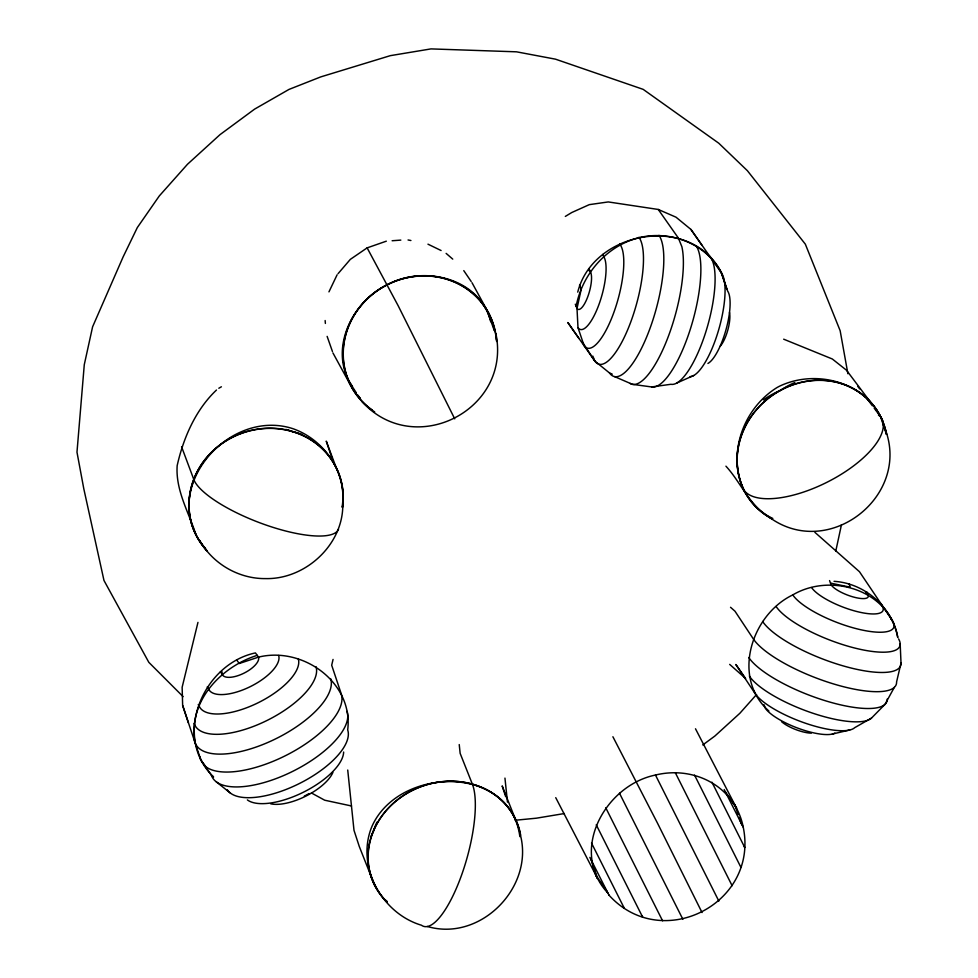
<?xml version="1.0" encoding="UTF-8"?>
<svg xmlns="http://www.w3.org/2000/svg" width="978" height="978" viewBox="0 0 978 978"><rect width="100%" height="100%" fill="white"/><g stroke="black" fill="none" stroke-linecap="round" stroke-linejoin="round"><path stroke-width="1.47" d="M608.646 894.613L608.927 895.078C661.324 953.269 758.989 903.978 743.256 827.254L724.197 789.564M841.435 524.868L835.738 551.274M197.959 622.387L182.14 687.277L182.642 705.431L200.869 760.028L211.395 775.199L213.607 776.984C172.116 737.4 202.642 664.05 255.429 652.925L258.522 657.118C302.825 646.189 353.474 682.375 347.703 729.967A67.311 27.91 -26.6 0 1 298.95 783.745A67.311 27.91 -26.6 0 1 227.324 789.808M216.48 390.026C195.624 409.733 183.363 437.973 177.165 465.65C175.465 490.357 188.742 512.227 196.052 535.039M342.117 507.105C347.532 473.242 324.525 439.562 292.654 428.596L290.185 427.851C224.928 409.513 156.688 493.315 205.563 548.548M199.695 540.418C212.666 563.744 238.705 578.89 265.441 578.597C305.27 579.636 343.376 544.746 342.801 504.306M333.058 659.429L331.689 665.236L341.236 693.854A77.714 32.225 -26.6 0 1 290.368 753.133A77.714 32.225 -26.6 0 1 205.845 766.764L200.869 760.028M900.163 643.769L901.019 663.072L896.581 681.947A77.714 22.384 21 0 1 834.002 684.074A77.714 22.384 21 0 1 753.304 638.879L734.979 611.201L730.529 607.277M768.879 711.006C731.287 678.06 751.116 614.856 792.791 594.905C831.263 572.093 890.212 590.504 897.816 637.619L897.682 637.265C891.997 606.959 864.723 583.218 834.038 581.323M577.741 292.141C593.206 230.502 690.529 213.546 721.092 271.994L727.62 291.041A38.863 11.589 -74.4 0 1 726.214 328.938A38.863 11.589 -74.4 0 1 707.925 363.461M606.36 890.225L607.778 892.963C568.829 851.056 605.027 785.334 655.468 775.041C694.527 765.481 735.175 786.556 743.256 827.254M576.115 306.261C582.423 273.828 606.702 245.722 639.16 237.654C670.639 230.013 706.471 243.669 721.532 273.106A54.951 16.394 -74.4 0 1 718.06 331.884A54.951 16.394 -74.4 0 1 690.101 376.603M328.95 291.872L337.104 274.806M894.332 687.338L885.004 704.331L871.496 718.084L854.711 727.656A54.951 15.831 21 0 1 805.322 723.182A54.951 15.831 21 0 1 754.992 693.39L735.872 664.514L745.615 678.463L729.686 664.392M338.046 273.693L350.344 259.353L367.129 247.874L386.334 241.175M756.605 694.466L739.857 713.28L714.869 736.043L702.779 744.955M257.214 655.346C220.502 666.972 187.886 701.642 194.964 742.388M361.909 401.481C414.134 459.452 511.482 410.21 495.932 333.816M565.321 216.419L571.775 212.519L589.294 204.647L608.267 201.933L658.255 209.463L675.994 217.177L690.933 229.439L721.532 273.106M218.815 388.242L221.395 386.787M676.654 383.083L693.683 375.528M832.278 734.075L849.711 730.004M564.379 813.537L536.433 818.183L515.161 820.261M614.575 376.603L632.411 384.33L651.641 386.946L670.945 384.281A67.311 20.073 -74.4 0 0 707.155 327.52A67.311 20.073 -74.4 0 0 708.695 255.478M392.129 240.747L400.833 240.111M427.41 926.496C480.32 942.12 534.049 887.486 520.43 835.114A77.714 69.059 -21.6 0 0 412.361 790.456A77.714 69.059 -21.6 0 0 387.08 901.948M408.058 239.965L410.919 240.515M830.505 583.096L850.31 587.216L849.002 583.793M351.493 805.982L324.696 800.212L311.383 792.95M772.816 518.438C750.383 508.597 741.764 483.254 725.933 466.176M783.671 339.183L832.315 358.987L846.52 370.234L870.029 401.542M578.976 338.522L567.851 322.544L594.832 361.053L609.538 372.997L612.265 374.158M427.961 244.17L441.09 250.527M878.452 415.112L880.567 416.689L886.386 434.171M769.111 517.105C829.503 561.739 914.516 493.597 883.317 424.696M216.272 781.813L230.441 793.121M384.819 899.528L387.08 901.349M446.127 253.388L452.753 259.121M814.894 532.338L859.466 571.714L892.18 620.333L891.826 619.416M183.118 696.642L148.815 662.326L103.974 580.467L83.802 488.804L76.981 452.178L84.279 364.684L92.592 326.835L123.106 256.945L137.323 227.568L159.292 195.955L187.495 164.255L220.026 134.634L254.647 109.096L289.023 89.401L320.796 76.883L390.308 55.66L430.98 48.9L516.531 51.822L555.492 59.169L643.157 89.353L718.757 143.204L747.388 170.698L805.334 244.158L840.151 330.711L847.889 373.743M857.865 386.469L859.686 388.889M866.948 398.559L872.388 405.809M874.21 408.229L880.567 416.689A77.714 32.225 -26.6 0 1 831.96 479.672A77.714 32.225 -26.6 0 1 744.136 490.418C726.63 454.012 743.414 408.327 776.984 387.569L779.307 386.31C814.491 369.342 862.18 380.748 880.567 416.689M236.835 660.199L239.268 663.5L258.522 657.118A20.11 8.337 -26.6 0 1 240.612 674.686A20.11 8.337 -26.6 0 1 222.104 671.862M220.392 671.788L222.177 674.209M207.238 686.911L208.412 688.512A38.863 16.113 -26.6 0 0 248.669 687.412A38.863 16.113 -26.6 0 0 278.632 655.48M198.253 704.539L198.913 705.431A54.951 22.787 -26.6 0 0 255.833 703.867A54.951 22.787 -26.6 0 0 298.229 658.707M194.072 723.463L194.329 723.806A67.311 27.91 -26.6 0 0 264.048 721.898A67.311 27.91 -26.6 0 0 315.955 666.593M658.255 209.463L678.402 238.106M352.471 386.457C327.764 351.273 351.249 301.811 387.3 284.757C423.67 264.769 480.051 277.996 490.699 321.676M690.933 229.439L702.07 245.429M638.989 237.226L639.16 237.654A67.311 20.073 -74.4 0 1 631.495 319.965A67.311 20.073 -74.4 0 1 594.832 361.053L583.084 343.168M729.967 797.889L736.556 808.109L725.395 791.813M593.548 868.366L595.859 875.237L605.749 889.515M487.435 311.627L494.049 329.83M356.249 392.716L348.999 381.53M357.96 395.198L360.515 398.926M463.78 270.625L471.188 281.493M472.007 282.703L489.44 314.659M367.129 247.874L398.083 305.576L454.721 418.841M332.936 352.924L350.381 384.88M744.221 846.593L744.747 847.486L711.947 782.217M641.874 915.811L642.619 917.071L596.225 824.784M623.781 907.401L624.319 908.293L591.507 843.036M589.868 857.388L608.927 895.078M595.859 875.237L597.485 878.317L591.067 859.638M736.556 808.109L695.492 728.781M597.485 878.317L555.736 797.657M740.688 822.4L742.094 825.139M694.551 775.126L740.957 867.425M675.297 772.681L732.119 885.713M655.468 775.041L718.854 901.105M619.477 793.207L682.864 919.283M605.761 807.791L662.595 920.824M612.9 736.74L657.46 823.097L702.045 912.56M678.451 238.253L681.862 246.688A77.714 23.179 -74.4 0 1 668.182 336.835A77.714 23.179 -74.4 0 1 630.138 383.437M619.82 243.718L620.26 244.83A54.951 16.394 -74.4 0 1 614.001 312.043A54.951 16.394 -74.4 0 1 584.062 345.589L577.986 327.654L577.008 308.473L581.189 289.354L579.514 285.209M602.778 254.414L603.585 256.407A38.863 11.589 -74.4 0 1 599.159 303.938A38.863 11.589 -74.4 0 1 577.986 327.654M589.037 268.559L590.26 271.603M575.296 304.231L577.008 308.473A20.11 6.002 -74.4 0 0 588.793 293.742A20.11 6.002 -74.4 0 0 588.903 270.637M592.827 356.09L594.832 361.053M514.905 818.011L502.166 785.909L505.687 796.703M374.586 885.066L359.293 846.52L353.999 830.334L347.728 770.028M881.239 603.891L881.875 605.541A38.863 11.198 21 0 1 856.606 611.458A38.863 11.198 21 0 1 811.593 587.558M866.63 591.739L867.596 594.245M829.552 580.59L831.214 584.942A20.11 5.795 21 0 0 856.85 597.851A20.11 5.795 21 0 0 865.652 592.093M763.952 704.637L765.309 708.182A38.863 11.198 21 0 0 799.307 728.683A38.863 11.198 21 0 0 834.894 733.084M754.038 690.884L754.992 693.39M336.09 467.398L326.261 441.127L332.434 459.611M181.566 446.75L193.778 479.403A77.788 72.176 -20.5 0 0 206.725 550.663M327.129 336.383L332.459 351.542M721.092 271.994L726.813 289.036M734.918 805.016L738.145 814.637M739.062 817.388L740.444 821.508M182.642 705.431L188.412 722.828M504.954 778.097L507.46 802.107M459.232 744.564L460.149 753.366L472.362 784.136A77.788 69.108 -21.6 0 1 520.638 835.139M325.148 320.527L325.381 323.437M519.856 836.63C510.259 763.842 398.865 766.263 372.068 826.153L371.127 828.452C356.469 867.596 382.264 913.574 421.481 925.237A77.714 23.179 -74.4 0 0 461.396 875.603A77.714 23.179 -74.4 0 0 472.362 784.136A77.788 69.108 -21.6 0 0 381.811 815.933A77.788 69.108 -21.6 0 0 386.933 901.997M330.625 678.573A75.074 31.125 -26.6 0 1 269.769 741.617A75.074 31.125 -26.6 0 1 194.353 739.674M200.783 759.918A77.714 32.225 -26.6 0 1 200.16 757.106M347.056 711.385A75.074 31.125 -26.6 0 1 289.158 773.072A75.074 31.125 -26.6 0 1 211.395 775.199M343.633 752.045A54.951 22.787 -26.6 0 1 303.314 792.253A54.951 22.787 -26.6 0 1 247.373 799.906M886.545 434.318A77.788 70.587 -36.9 0 0 880.616 416.652A77.788 70.587 -36.9 0 0 780.591 390.136A77.788 70.587 -36.9 0 0 744.087 490.455A77.788 70.587 -36.9 0 0 771.593 518.658M771.605 518.499A77.714 70.526 -36.9 0 1 770.786 396.579A77.714 70.526 -36.9 0 1 886.435 434.305M794.833 382.545A77.714 66.748 -66.8 0 0 780.688 390.32A77.714 69.499 -2.1 0 0 763.39 399.941M332.911 772.412A38.863 16.113 -26.6 0 1 305.931 796.08A38.863 16.113 -26.6 0 1 270.661 803.782M308.95 793.598A20.11 8.337 -26.6 0 1 304.329 796.092M374.708 411.946A77.788 72.788 -27.9 0 1 387.276 284.708A77.788 72.788 -27.9 0 1 496.641 341.469M372.422 410.173A77.714 72.727 -27.9 0 1 383.841 286.615A77.714 72.727 -27.9 0 1 496.335 340.063M344.879 369.928A77.714 77.335 -31 0 0 350.527 384.794A77.714 63.154 -27.4 0 0 360.185 398.242M480.699 301.358A77.714 77.335 -31 0 1 489.281 314.745A77.714 63.154 -27.4 0 1 494.208 330.564M898.623 638.94A67.311 19.389 21 0 1 852.461 647.448A67.311 19.389 21 0 1 776.092 606.47M890.775 618.451A54.951 15.831 21 0 1 858.598 629.233A54.951 15.831 21 0 1 792.791 594.905M901.019 663.072A75.074 21.626 21 0 1 840.567 665.126A75.074 21.626 21 0 1 762.62 621.47M887.18 699.123A75.074 21.626 21 0 1 826.728 701.165A75.074 21.626 21 0 1 748.793 657.522M871.496 718.084A67.311 19.389 21 0 1 810.994 712.595A67.311 19.389 21 0 1 749.368 676.104M342.557 507.191A77.788 72.176 -20.5 0 0 284.622 429.538A77.788 72.176 -20.5 0 0 193.717 479.379A77.714 22.384 21 0 0 266.688 525.272A77.714 22.384 21 0 0 338.522 529.318M206.835 550.48A77.714 72.115 -20.5 0 1 244.696 432.325A77.714 72.115 -20.5 0 1 342.459 507.215M285.869 429.415A77.714 74.414 23.4 0 1 292.728 431.738A77.714 64.903 -41.8 0 1 302.654 434.684M811.3 733.145A20.11 5.795 21 0 1 781.532 721.63M696.055 245.698A75.074 22.396 -74.4 0 1 690.59 328.327A75.074 22.396 -74.4 0 1 651.641 386.946M658.989 235.356A75.074 22.396 -74.4 0 1 650.443 327.165A75.074 22.396 -74.4 0 1 609.538 372.997M370.772 837.046A77.714 59.695 -6.4 0 1 373.303 831.593A77.714 73.717 -53.7 0 1 376.946 822.143M670.089 236.859A75.074 22.396 -74.4 0 1 672.497 236.921M729.49 312.447A20.11 6.002 -74.4 0 1 720.346 346.053"/></g></svg>
